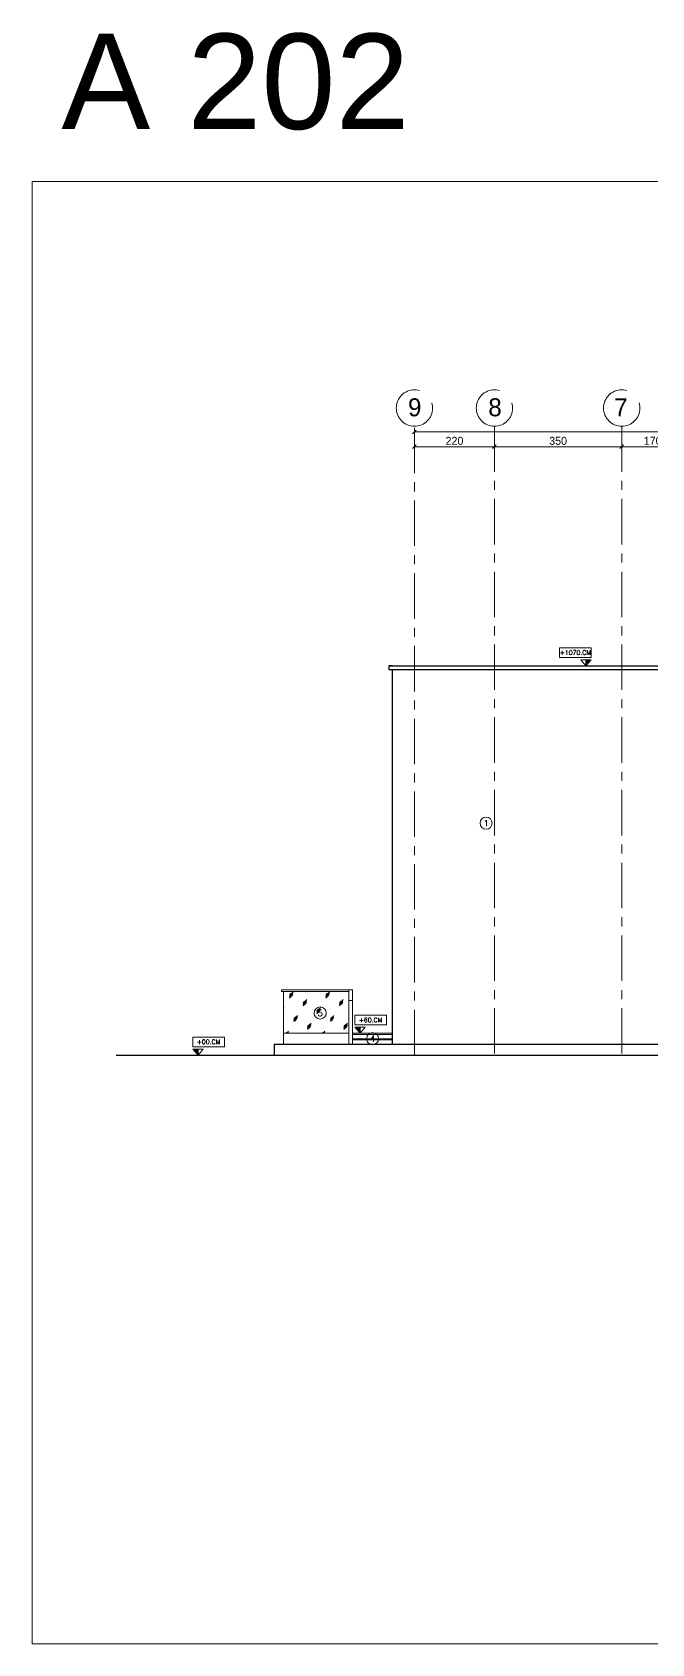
# Model space of a CAD drawing. Header units: inches. Extents: x -114 to 635, y -137 to 57.
# Drawn here: x 403.28 to 420.31, y -2.31 to 42 of the extents above; entities that cross this region are included whole.
import ezdxf
from ezdxf.enums import TextEntityAlignment as Align

# ---------------------------------------------------------------- set-up
doc = ezdxf.new("R2010")
doc.units = ezdxf.units.IN
doc.header["$MEASUREMENT"] = 0
doc.header["$PDMODE"] = 98
doc.linetypes.add('CENTER', pattern=[2, 1.25, -0.25, 0.25, -0.25])
doc.linetypes.add('CENTERX2', pattern=[4, 2.5, -0.5, 0.5, -0.5])
doc.layers.get('0').update_dxf_attribs({"lineweight": 5})
doc.layers.get('Defpoints').update_dxf_attribs({"lineweight": 5})
for name, color, linetype, lineweight in [('A-FIN TAG', 1, 'Continuous', 9), ('A-LEVEL TEXT', 3, 'Continuous', 5), ('AXIS DIMENSION', 8, 'Continuous', 5), ('BORDER A2', 7, 'Continuous', 50), ('ELEVATION 00', 7, 'Continuous', 30), ('ELEVATION 01', 4, 'Continuous', 25), ('ELEVATION WINDOW', 5, 'Continuous', 5), ('HANDRAIL', 31, 'Continuous', 5), ('LEVEL SYMBOL', 8, 'Continuous', 5), ('LEVELS', 251, 'Continuous', 5), ('STAIR', 1, 'Continuous', 5)]:
    doc.layers.add(name, color=color, linetype=linetype, lineweight=lineweight)
doc.layers.add('AXIES', color=7, linetype='CENTER', lineweight=0, true_color=0x949596)
doc.styles.add('A0$0$002-F.FLOOR PLAN$0$xref plans$0$ATTRIBUTE', font='BKANT.TTF')
doc.styles.add('Arial', font='arial.ttf')
doc.styles.add('COMP', font='complex_.ttf')
doc.styles.add('MAIN', font='')
doc.styles.add('ROMANS', font='romans.shx', dxfattribs={"width": 0.7})
doc.styles.add('TEXTN', font='arial.ttf', dxfattribs={"height": 0.2})
doc.styles.add('TEXTS', font='arial.ttf', dxfattribs={"width": 0.8})
doc.styles.get('MAIN').set_extended_font_data('Shonar Bangla')
doc.dimstyles.new('MFS-AXIS', dxfattribs={"dimtxt": 0.22, "dimasz": 0.1, "dimexe": 0, "dimexo": 0.15, "dimgap": 0.05, "dimtad": 1, "dimdec": 0, "dimlfac": 100, "dimzin": 0, "dimdsep": 46, "dimtxsty": 'MAIN', "dimblk": 'OBLIQUE', "dimcen": 0.09, "dimclrd": 1, "dimclre": 1, "dimclrt": 2, "dimadec": 0, "dimazin": 0, "dimtfac": 1, "dimtdec": 0, "dimtix": 1, "dimtofl": 0, "dimtmove": 2, "dimatfit": 3, "dimldrblk": 'OBLIQUE', "dimfxl": 0.05, "dimfxlon": 1, "dimtolj": 1, "dimtzin": 0, "dimlwd": -1, "dimarcsym": 1})

# ---------------------------------------------------------------- blocks, each defined once
blk = doc.blocks.new('TAG-ELE-LVL')
at = {"layer": 'LEVEL SYMBOL'}
for p, q in [((-0.21, 0.35), (-0.21, 0.75)), ((-0.21, 0.75), (1.09, 0.75)), ((1.09, 0.35), (1.09, 0.75)), ((-0.21, 0.35), (1.09, 0.35)), ((0, 0), (0, 0.25))]:
    blk.add_line(p, q, dxfattribs=at)
blk.add_lwpolyline([(0, 0), (0.21, 0.25), (-0.21, 0.25)], close=True, dxfattribs=at)
blk.add_solid([(-0.21, 0.25), (0, 0), (0, 0.25)], dxfattribs=at)
at = {"layer": 'LEVEL SYMBOL', "style": 'TEXTN', "width": 0.75}
blk.add_attdef('-', (0.361, 0.07), '', height=0.175, dxfattribs=at)
at = {"layer": 'LEVELS', "color": 1, "style": 'TEXTS', "width": 0.75}
blk.add_attdef('FLOOR-NAME', text='', height=0.25, dxfattribs=at).set_placement((-0.21, 0.8), align=Align.BOTTOM_LEFT)
blk.add_attdef('LVL', text='', height=0.225, dxfattribs=at).set_placement((0.44, 0.55), align=Align.MIDDLE_CENTER)
blk = doc.blocks.new('FINISHING TAG')
at = {"color": 1}
blk.add_circle((0, 0), 295, dxfattribs=at)
at = {"color": 3, "style": 'COMP'}
blk.add_attdef('0', text='', height=250, dxfattribs=at).set_placement((4, -2), align=Align.MIDDLE)
blk = doc.blocks.new('_Oblique')
at = {"color": 0, "lineweight": -2}
blk.add_line((-0.5, -0.5), (0.5, 0.5), dxfattribs=at)
blk = doc.blocks.new('*D1022')
at = {"layer": 'AXIS DIMENSION', "color": 17, "linetype": 'Continuous', "transparency": 16777216}
blk.add_line((421.187, 30.602), (419.486, 30.602), dxfattribs=at)
at = {"layer": 'AXIS DIMENSION', "color": 1, "linetype": 'Continuous', "lineweight": -2, "transparency": 16777216}
blk.add_line((421.187, 30.652), (421.187, 30.602), dxfattribs=at)
at = {"layer": 'Defpoints', "color": 0, "transparency": 16777216}
for p in [(419.486, 30.602), (419.486, 30.602), (421.187, 30.88)]:
    blk.add_point(p, dxfattribs=at)
at = {"layer": 'AXIS DIMENSION', "color": 17, "transparency": 16777216, "xscale": 0.1, "yscale": 0.1, "zscale": 0.1, "rotation": 180}
blk.add_blockref('_Oblique', (419.486, 30.602), dxfattribs=at)
at = {"layer": 'AXIS DIMENSION', "color": 17, "transparency": 16777216, "xscale": 0.1, "yscale": 0.1, "zscale": 0.1}
blk.add_blockref('_Oblique', (421.187, 30.602), dxfattribs=at)
at = {"layer": 'AXIS DIMENSION', "color": 3, "transparency": 16777216, "insert": (420.336, 30.762), "char_height": 0.22, "attachment_point": 5, "style": 'MAIN'}
blk.add_mtext('\\A1;170', dxfattribs=at)
blk = doc.blocks.new('*D1023')
at = {"layer": 'AXIS DIMENSION', "color": 17, "linetype": 'Continuous', "transparency": 16777216}
blk.add_line((419.486, 30.602), (415.986, 30.602), dxfattribs=at)
at = {"layer": 'AXIS DIMENSION', "color": 1, "linetype": 'Continuous', "lineweight": -2, "transparency": 16777216}
blk.add_line((419.486, 30.652), (419.486, 30.602), dxfattribs=at)
at = {"layer": 'Defpoints', "color": 0, "transparency": 16777216}
for p in [(415.986, 30.602), (415.986, 30.602), (419.486, 30.88)]:
    blk.add_point(p, dxfattribs=at)
at = {"layer": 'AXIS DIMENSION', "color": 17, "transparency": 16777216, "xscale": 0.1, "yscale": 0.1, "zscale": 0.1, "rotation": 180}
blk.add_blockref('_Oblique', (415.986, 30.602), dxfattribs=at)
at = {"layer": 'AXIS DIMENSION', "color": 17, "transparency": 16777216, "xscale": 0.1, "yscale": 0.1, "zscale": 0.1}
blk.add_blockref('_Oblique', (419.486, 30.602), dxfattribs=at)
at = {"layer": 'AXIS DIMENSION', "color": 3, "transparency": 16777216, "insert": (417.736, 30.762), "char_height": 0.22, "attachment_point": 5, "style": 'MAIN'}
blk.add_mtext('\\A1;350', dxfattribs=at)
blk = doc.blocks.new('*D1024')
at = {"layer": 'AXIS DIMENSION', "color": 17, "linetype": 'Continuous', "transparency": 16777216}
blk.add_line((415.986, 30.602), (413.786, 30.602), dxfattribs=at)
at = {"layer": 'Defpoints', "color": 0, "transparency": 16777216}
for p in [(413.786, 30.602), (415.986, 30.602), (413.786, 30.485)]:
    blk.add_point(p, dxfattribs=at)
at = {"layer": 'AXIS DIMENSION', "color": 17, "transparency": 16777216, "xscale": 0.1, "yscale": 0.1, "zscale": 0.1, "rotation": 180}
blk.add_blockref('_Oblique', (413.786, 30.602), dxfattribs=at)
at = {"layer": 'AXIS DIMENSION', "color": 17, "transparency": 16777216, "xscale": 0.1, "yscale": 0.1, "zscale": 0.1}
blk.add_blockref('_Oblique', (415.986, 30.602), dxfattribs=at)
at = {"layer": 'AXIS DIMENSION', "color": 3, "transparency": 16777216, "insert": (414.886, 30.762), "char_height": 0.22, "attachment_point": 5, "style": 'MAIN'}
blk.add_mtext('\\A1;220', dxfattribs=at)
blk = doc.blocks.new('*D1025')
at = {"layer": 'AXIS DIMENSION', "color": 1, "linetype": 'Continuous', "lineweight": -2, "transparency": 16777216}
for p, q in [((413.786, 31.015), (413.786, 31.009)), ((435.786, 31.015), (435.786, 31.009))]:
    blk.add_line(p, q, dxfattribs=at)
at = {"layer": 'AXIS DIMENSION', "color": 17, "linetype": 'Continuous', "transparency": 16777216}
blk.add_line((435.786, 31.009), (413.786, 31.009), dxfattribs=at)
at = {"layer": 'Defpoints', "color": 0, "transparency": 16777216}
for p in [(413.786, 31.165), (435.786, 31.165), (413.786, 31.009)]:
    blk.add_point(p, dxfattribs=at)
at = {"layer": 'AXIS DIMENSION', "color": 17, "transparency": 16777216, "xscale": 0.1, "yscale": 0.1, "zscale": 0.1, "rotation": 180}
blk.add_blockref('_Oblique', (413.786, 31.009), dxfattribs=at)
at = {"layer": 'AXIS DIMENSION', "color": 17, "transparency": 16777216, "xscale": 0.1, "yscale": 0.1, "zscale": 0.1}
blk.add_blockref('_Oblique', (435.786, 31.009), dxfattribs=at)
at = {"layer": 'AXIS DIMENSION', "color": 3, "transparency": 16777216, "insert": (423.288, 31.169), "char_height": 0.22, "attachment_point": 5, "style": 'MAIN'}
blk.add_mtext('\\A1;2200', dxfattribs=at)

msp = doc.modelspace()

# ---------------------------------------------------------------- hatches: boundary and pattern name
at = {"layer": 'ELEVATION WINDOW'}
h = msp.add_hatch(dxfattribs=at)
h.set_pattern_fill('GLASS_X', color=256, scale=0.5, pattern_type=2)
h.set_pattern_definition([(60, (-280.26824, -474.92262), (-0.374989, 0.2165), [0.14, -0.36]), (60, (-280.20824, -474.89762), (-0.374989, 0.2165), [0.06, -0.44]), (60, (-280.26824, -474.89762), (-0.374989, 0.2165), [0.1, -0.4]), (60, (-280.23824, -474.92262), (-0.374989, 0.2165), [0.125, -0.375]), (60, (-280.26824, -474.94762), (-0.374989, 0.2165), [0.2, -0.3]), (60, (-280.26824, -474.87262), (-0.374989, 0.2165), [0.05, -0.45])])
h.paths.add_polyline_path([(410.184, 14.474), (410.184, 15.624), (411.985, 15.624), (411.985, 14.474)])

# ---------------------------------------------------------------- linework, layer by layer
at = {"layer": 'AXIES', "linetype": 'CENTERX2', "ltscale": 0.5}
for p, q in [((413.786, 13.874), (413.786, 31.165)), ((415.986, 31.165), (415.986, 13.874)), ((419.486, 31.165), (419.486, 13.874))]:
    msp.add_line(p, q, dxfattribs=at)
at = {"layer": 'AXIES', "linetype": 'CENTERX2'}
for centre in [(413.786, 31.665), (415.986, 31.665), (419.486, 31.665)]:
    msp.add_circle(centre, 0.5, dxfattribs=at)
at = {"layer": 'BORDER A2', "lineweight": 5}
msp.add_lwpolyline([(403.275, -2.308), (448.875, -2.308), (448.875, 37.892), (403.275, 37.892)], close=True, dxfattribs=at)
at = {"layer": 'ELEVATION 00'}
for p, q in [((405.586, 13.874), (443.339, 13.874)), ((409.926, 14.174), (439.268, 14.174)), ((409.926, 14.174), (409.926, 13.874))]:
    msp.add_line(p, q, dxfattribs=at)
at = {"layer": 'ELEVATION 01'}
msp.add_line((413.185, 24.475), (435.886, 24.475), dxfattribs=at)
for points in [[(413.085, 24.575), (435.886, 24.575)], [(413.185, 24.575), (413.085, 24.575), (413.085, 24.475), (413.185, 24.475)], [(413.185, 14.174), (413.185, 24.475)]]:
    msp.add_lwpolyline(points, dxfattribs=at)
at = {"layer": 'HANDRAIL'}
for p, q in [((411.985, 15.674), (410.184, 15.674)), ((410.184, 15.624), (410.184, 14.174)), ((410.184, 15.624), (411.985, 15.624))]:
    msp.add_line(p, q, dxfattribs=at)
msp.add_lwpolyline([(410.184, 15.674), (410.134, 15.674), (410.134, 15.624), (410.184, 15.624)], dxfattribs=at)
for points in [[(412.085, 15.674), (411.985, 15.674), (411.985, 15.374), (412.085, 15.374)], [(412.085, 15.374), (411.985, 15.374), (411.985, 14.174), (412.085, 14.174)]]:
    msp.add_lwpolyline(points, close=True, dxfattribs=at)
at = {"layer": 'STAIR'}
for p, q in [((412.085, 14.444), (413.186, 14.444)), ((412.085, 14.294), (413.186, 14.294))]:
    msp.add_line(p, q, dxfattribs=at)
for points in [[(410.184, 14.474), (411.985, 14.474)], [(412.085, 14.474), (413.186, 14.474)], [(412.085, 14.324), (413.186, 14.324)]]:
    msp.add_lwpolyline(points, dxfattribs=at)

# ---------------------------------------------------------------- block references
at = {"layer": 'A-FIN TAG'}
ref = msp.add_blockref('FINISHING TAG', (415.756, 20.251), dxfattribs=dict(at, xscale=0.0005631999999877735, yscale=0.0005631999999877735, zscale=0.0005631999999877735))
ref.add_attrib('0', '1', dxfattribs={"layer": '0', "color": 3, "height": 0.169, "style": 'COMP'}).set_placement((415.758, 20.25), align=Align.MIDDLE)
ref = msp.add_blockref('FINISHING TAG', (411.193, 15.032), dxfattribs=dict(at, xscale=0.0005631999999877735, yscale=0.0005631999999877735, zscale=0.0005631999999877735))
ref.add_attrib('0', '5', dxfattribs={"layer": '0', "color": 3, "height": 0.169, "style": 'COMP'}).set_placement((411.195, 15.031), align=Align.MIDDLE)
ref = msp.add_blockref('FINISHING TAG', (412.635, 14.327), dxfattribs=dict(at, xscale=0.0005631999999877735, yscale=0.0005631999999877735, zscale=0.0005631999999877735))
ref.add_attrib('0', '4', dxfattribs={"layer": '0', "color": 3, "height": 0.169, "style": 'COMP'}).set_placement((412.638, 14.326), align=Align.MIDDLE)
at = {"layer": 'LEVEL SYMBOL'}
ref = msp.add_blockref('TAG-ELE-LVL', (418.502, 24.575), dxfattribs=dict(at, xscale=-0.6652799999999388, yscale=0.6652799999999388, zscale=0.6652799999999388))
ref.add_attrib('LVL', '+1070.CM', dxfattribs={"layer": 'A-LEVEL TEXT', "height": 0.125, "style": 'ROMANS'}).set_placement((418.212, 24.941), align=Align.MIDDLE_CENTER)
ref = msp.add_blockref('TAG-ELE-LVL', (412.29, 14.474, 1044.366), dxfattribs=dict(at, xscale=0.6652799999999388, yscale=0.6652799999999388, zscale=0.6652799999999388))
ref.add_attrib('LVL', '+60.CM', dxfattribs={"layer": 'A-LEVEL TEXT', "height": 0.125, "style": 'ROMANS'}).set_placement((412.58, 14.84, 1044.366), align=Align.MIDDLE_CENTER)
ref = msp.add_blockref('TAG-ELE-LVL', (407.835, 13.874, -4307.863), dxfattribs=dict(at, xscale=0.6652799999999388, yscale=0.6652799999999388, zscale=0.6652799999999388))
ref.add_attrib('LVL', '+00.CM', dxfattribs={"layer": 'A-LEVEL TEXT', "height": 0.125, "style": 'ROMANS'}).set_placement((408.125, 14.24, -4307.863), align=Align.MIDDLE_CENTER)

# ---------------------------------------------------------------- texts
at = {"layer": 'AXIES', "linetype": 'CENTERX2', "style": 'A0$0$002-F.FLOOR PLAN$0$xref plans$0$ATTRIBUTE'}
for s, p in [('9', (413.609, 31.438)), ('8', (415.818, 31.438)), ('7', (419.279, 31.438))]:
    msp.add_text(s, height=0.495, dxfattribs=at).set_placement(p)
at = {"layer": 'Defpoints', "insert": (404.078, 41.957), "char_height": 2.62274, "attachment_point": 1, "style": 'Arial'}
msp.add_mtext_dynamic_manual_height_columns('{\\C8;A 202}', width=12.60747, gutter_width=4.456, heights=[0], dxfattribs=at)

# ---------------------------------------------------------------- dimensions: what is measured, and where the dimension line sits
at = {"layer": 'AXIS DIMENSION'}
dim = msp.add_linear_dim(base=(413.786, 31.009), p1=(435.786, 31.165), p2=(413.786, 31.165), angle=180, dimstyle='MFS-AXIS', override={"dimclrd": 17, "dimclrt": 3}, dxfattribs=at)
dim.commit()
dim.dimension.update_dxf_attribs({"geometry": '*D1025', "text_midpoint": (423.288, 31.169), "dimtype": 160})
for base, p1, p2, picture, middle in [((413.786, 30.602), (415.986, 30.602), (413.786, 30.485), '*D1024', (414.886, 30.762)), ((415.986, 30.602), (419.486, 30.88), (415.986, 30.602), '*D1023', (417.736, 30.762)), ((419.486, 30.602), (421.187, 30.88), (419.486, 30.602), '*D1022', (420.336, 30.762))]:
    dim = msp.add_linear_dim(base=base, p1=p1, p2=p2, angle=180, dimstyle='MFS-AXIS', override={"dimclrd": 17, "dimclrt": 3}, dxfattribs=at)
    dim.commit()
    dim.dimension.update_dxf_attribs({"geometry": picture, "text_midpoint": middle})

doc.saveas('drawing.dxf')
